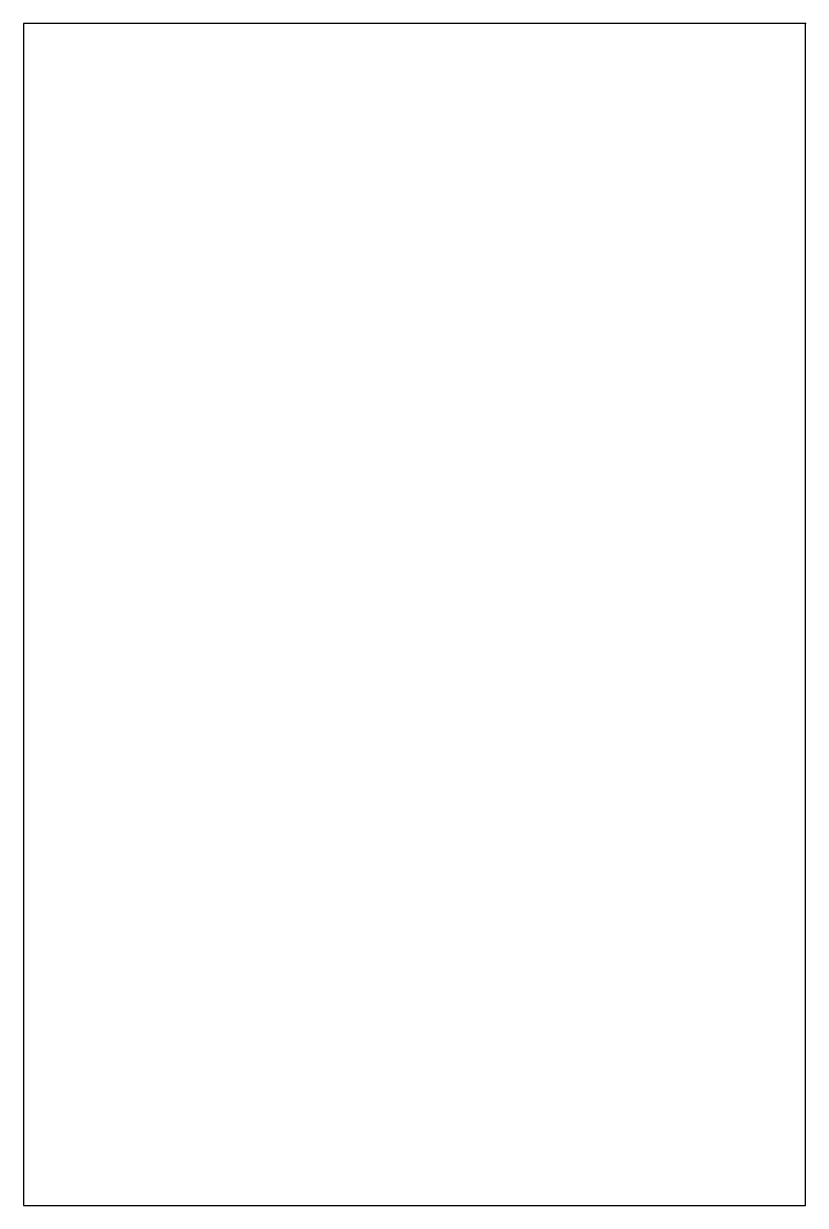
# Model space of a CAD drawing. Header units: millimetres. Extents: x -23.3 to 0, y -35.2 to 0.
import ezdxf

# ---------------------------------------------------------------- set-up
doc = ezdxf.new("R2010")
doc.units = ezdxf.units.MM
doc.layers.get('0').update_dxf_attribs({"linetype": 'CONTINUOUS'})

msp = doc.modelspace()

# ---------------------------------------------------------------- linework, layer by layer
for p, q in [((0, 0), (-23.3, 0)), ((-23.3, 0), (-23.3, -35.2)), ((0, -35.2), (0, 0)), ((-23.3, -35.2), (0, -35.2))]:
    msp.add_line(p, q)
msp.add_point((0, 0))

doc.saveas('drawing.dxf')
